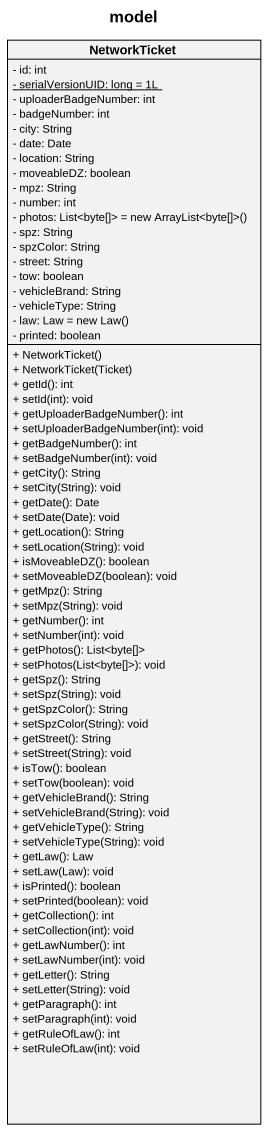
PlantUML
@startuml
title model
hide circle
hide empty members
skinparam classAttributeIconSize 0
class NetworkTicket {
  - id: int
  {static} - serialVersionUID: long = 1L
  - uploaderBadgeNumber: int
  - badgeNumber: int
  - city: String
  - date: Date
  - location: String
  - moveableDZ: boolean
  - mpz: String
  - number: int
  {field} - photos: List<byte[]> = new ArrayList<byte[]>()
  - spz: String
  - spzColor: String
  - street: String
  - tow: boolean
  - vehicleBrand: String
  - vehicleType: String
  {field} - law: Law = new Law()
  - printed: boolean
  + NetworkTicket()
  + NetworkTicket(Ticket)
  + getId(): int
  + setId(int): void
  + getUploaderBadgeNumber(): int
  + setUploaderBadgeNumber(int): void
  + getBadgeNumber(): int
  + setBadgeNumber(int): void
  + getCity(): String
  + setCity(String): void
  + getDate(): Date
  + setDate(Date): void
  + getLocation(): String
  + setLocation(String): void
  + isMoveableDZ(): boolean
  + setMoveableDZ(boolean): void
  + getMpz(): String
  + setMpz(String): void
  + getNumber(): int
  + setNumber(int): void
  + getPhotos(): List<byte[]>
  + setPhotos(List<byte[]>): void
  + getSpz(): String
  + setSpz(String): void
  + getSpzColor(): String
  + setSpzColor(String): void
  + getStreet(): String
  + setStreet(String): void
  + isTow(): boolean
  + setTow(boolean): void
  + getVehicleBrand(): String
  + setVehicleBrand(String): void
  + getVehicleType(): String
  + setVehicleType(String): void
  + getLaw(): Law
  + setLaw(Law): void
  + isPrinted(): boolean
  + setPrinted(boolean): void
  + getCollection(): int
  + setCollection(int): void
  + getLawNumber(): int
  + setLawNumber(int): void
  + getLetter(): String
  + setLetter(String): void
  + getParagraph(): int
  + setParagraph(int): void
  + getRuleOfLaw(): int
  + setRuleOfLaw(int): void
}
@enduml
